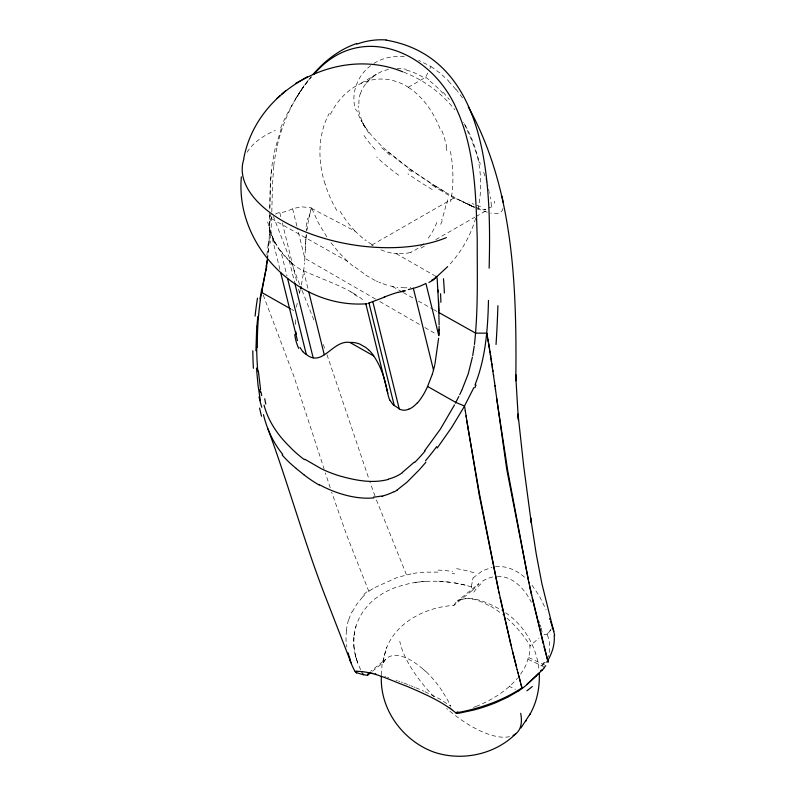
<?xml version="1.0" encoding="UTF-8"?>
<svg xmlns="http://www.w3.org/2000/svg" width="796" height="796" viewBox="0 0 796 796"><rect width="100%" height="100%" fill="white"/><g stroke="black" fill="none" stroke-linecap="round" stroke-linejoin="round"><path stroke-width="0.6" stroke-dasharray="3.98 2.98" d="M269.774 213.189L269.705 219.845M269.754 215.437L269.595 226.392M269.685 221.298L269.416 233.497M353.842 637.089L353.852 646.392M269.585 227.119L269.526 229.626M271.814 211.965L272.491 184.035L273.824 165.578M269.506 230.253L269.496 230.87M381.403 674.928L382.08 663.944L386.826 647.297M269.496 230.979L269.068 241.805M269.396 234.124L267.745 257.377M271.635 216.582L270.829 233.944M305.833 240.113L305.883 239.288M305.873 239.407L306.301 234.332M305.783 241.238L305.535 245.825M305.764 241.526L305.843 239.934M305.654 243.666L305.694 242.959M269.048 242.044L267.655 257.914M305.465 247.148L305.336 249.417M305.455 247.257L305.535 245.825M305.346 249.188L304.689 260.003M270.819 234.094L270.103 243.377M304.659 260.362L304.599 261.188M305.943 237.994L306.301 234.253M271.376 170.205L270.312 184.165L269.794 209.826L270.312 184.165L272.053 164.832L275.078 148.872L281.366 128.166M269.794 222.79L269.983 221.616A19.074 12.408 58.2 0 1 270.809 218.91M346.499 630.661L346.35 631.915A96.754 75.451 -0.5 0 0 346.121 641.904L346.21 642.282A108.097 84.048 0.4 0 0 346.897 647.138M306.719 230.661L307.047 228.213M306.749 230.472L309.127 216.681M296.53 307.097L297.485 301.565M372.478 671.267L383.453 662.391A76.834 59.77 -0.1 0 1 412.298 618.263L416.915 615.607A76.834 59.77 -0.1 0 1 448.914 605.846L453.849 605.398L472.297 590.453L471.411 586.353M353.951 635.924L354.827 631.009M471.431 586.234L472.625 580.035M491.381 205.945L490.615 196.901M301.366 285.008L303.047 275.456A161.518 101.848 -63.7 0 0 304.45 262.969M477.908 209.766C484.436 180.175 479.212 148.215 463.461 122.315M472.625 580.015L473.053 577.946M308.709 218.601L310.808 210.204M355.394 628.532L355.981 625.964M309.276 216.034L311.544 207.846L301.137 206.751L292.61 208.751A67.401 42.506 -63.7 0 1 279.834 212.821L279.187 212.93M300.331 289.605L299.376 293.396M277.227 145.787C283.147 120.694 294.46 96.724 310.947 76.824L303.555 86.466L291.585 105.659M299.495 292.938L298.311 287.784M299.465 293.057L299.595 292.55M520.564 674.152A76.983 47.77 -18.7 0 0 526.335 664.222L529.489 653.854A76.983 47.77 -18.7 0 0 529.877 646.034L538.932 638.074M475.62 218.204C470.725 235.646 461.362 251.735 449.173 265.098M502.963 208.482C501.898 214.054 495.162 214.194 490.764 213.079M271.396 213.109L269.735 217.686L347.454 261.267L352.956 266.053M360.488 93.202L359.892 94.923A72.327 48.924 19.2 0 0 358.996 106.037M442.268 220.661L440.039 225.845M270.829 218.92L272.023 216.93M330.42 114.425C338.28 97.808 353.195 83.739 371.563 80.038A81.839 61.491 84 0 1 408.268 87.172M408.249 87.311L425.631 77.312L427.76 73.003M429.89 68.685L430.954 66.526L418.646 60.287M453.849 605.398L454.934 603.587A57.183 25.452 46.3 0 1 490.804 606.701M352.24 611.905L356.727 604.254L362.588 597M301.664 89.411L303.555 86.466L295.674 98.535L303.575 86.764L311.753 76.705M383.453 662.391L385.463 659.486L370.647 671.317M550.762 629.835L547.947 633.576M549.937 630.949L551.031 629.477M541.26 628.163C541.409 632.283 544.096 637.367 548.225 633.208M547.777 633.785L547.28 634.432M388.548 69.401C377.384 71.849 367.314 79.302 362.11 89.53A76.187 51.432 26.7 0 0 360.628 93.261M472.297 590.453L478.894 583.657L457.471 601.02C471.938 594.095 488.754 603.378 501.629 610.124M366.2 83.222L371.155 78.108L376.598 74.177L359.782 83.998M362.648 596.93L364.598 594.99M473.063 577.936L481.998 571.09L492.067 567.24M509.957 685.903L509.37 686.431L515.559 689.386M370.687 65.64C364.19 70.546 359.026 77.302 356.419 85.043A78.913 54.377 14.4 0 0 355.444 109.888M369.712 590.682L374.647 587.637M482.625 580.981L487.54 578.463L493.351 576.752M373.881 63.441C383.413 57.441 395.115 55.242 406.209 56.944M420.955 248.133L425.183 245.705M435.76 239.626L474.904 217.159M371.861 245.029L454.277 197.766L474.486 207.398C448.437 195.319 424.019 179.826 401.134 162.533C383.055 148.265 364.379 132.265 356.538 109.878M475.968 216.552L487.62 209.865M374.916 587.488L397.433 577.379L412.547 573.558M275.605 214.064L276.113 213.845M476.018 706.45L476.973 706.072A76.983 47.77 -18.7 0 0 517.44 678.172M475.7 706.579L473.451 707.415M411.214 252.312L410.238 252.571M410.885 287.475L410.169 287.555M414.955 582.413L427.721 581.17M495.48 566.702C506.903 565.389 518.067 570.841 526.096 578.662M406.935 287.784L405.264 287.824M497.331 576.334C513.082 575.946 524.833 589.279 531.35 602.264M397.035 68.416L401.483 68.595A84.386 57.66 73.7 0 1 406.358 69.361M404.895 287.834L396.876 287.286M437.929 572.115L426.288 572.165A101.41 77.64 0.3 0 0 412.527 573.488M397.781 253.715L391.363 252.909M484.535 209.726L485.54 209.766L475.431 207.458M438.636 581.18L451.929 582.413M452.168 573.458L454.805 573.856M394.02 286.839L387.901 285.366M454.556 582.811L466.944 585.478M487.311 212.234L477.52 208.711M471.312 586.881L469.282 586.274A102.983 80.117 -0.1 0 0 454.546 582.951L451.919 582.543A104.565 81.351 -0.1 0 0 438.656 581.309L433.89 581.199A97.401 75.769 -0.1 0 0 428.268 581.289L427.741 581.309A92.336 71.839 -0.1 0 0 414.995 582.543L414.388 582.642A87.898 68.376 -0.1 0 0 409.253 583.577L397.95 586.632A74.804 58.198 -0.1 0 0 387.702 590.811L387.324 591.01A69.262 53.879 -0.1 0 0 381.762 594.085L374.767 599.03A71.222 55.412 -0.1 0 0 370.568 602.761L368.767 604.592A74.874 58.247 -0.1 0 0 360.558 615.656L359.076 618.482A79.222 61.63 -0.1 0 0 356.21 625.656L356.091 626.054A84.923 66.068 -0.1 0 0 354.071 636.004L353.951 637.168A91.251 70.993 -0.1 0 0 353.971 646.461L354.001 646.81A100.256 77.998 -0.1 0 0 357.842 663.098M386.647 284.998L381.831 283.336M384.707 676.361L385.652 676.65M387.592 677.267L388.727 677.635M396.01 680.132L397.284 680.59M398.577 681.058L399.881 681.535M401.204 682.023L402.537 682.52M474.207 207.03L472.356 206.323M403.88 683.028L407.97 684.6M474.436 207.119L467.7 204.353L474.486 207.398M380.866 282.958L378.826 282.122M408.945 684.978L409.92 685.366M410.905 685.754L412.865 686.55M413.85 686.948L414.845 687.346M415.83 687.754L423.731 691.147M403.731 72.147C423.681 79.898 441.601 92.923 454.824 109.778M267.655 221.905L270.948 232.9C276.033 247.685 286.878 261.178 299.883 269.008C316.699 277.187 334.688 282.869 351.096 291.933M377.831 281.694L376.389 281.048M424.935 691.674L439.959 699.137L450.765 706.142M528.166 659.377L543.668 666.61M528.693 657.536L544.643 664.988M375.324 280.54L363.941 274.142M311.405 208.273L355.076 231.148L365.056 240.273M396.129 253.596L434.646 275.635M392.527 286.54L402.219 291.973M403.293 292.58L414.059 298.619M418.368 301.037L432.367 308.888M433.442 309.485L438.825 312.51M291.615 309.405L293.774 310.629M375.543 299.077L304.808 258.242L297.366 228.064M379.831 301.555L420.557 325.066M424.845 327.544L436.636 334.35M353.016 293.018L356.518 295.147M434.367 186.463L431.81 184.901M435.86 186.393L412 170.573L388.06 151.837M408.408 87.411C424.159 97.58 434.676 114.057 441.034 131.4M425.631 77.312L430.218 80.446M430.954 66.526L439.939 73.003L448.516 80.874M411.711 171.787L408.079 169.23M359.523 297.187L363.682 300.55M505.619 612.761C524.733 625.666 537.011 647.685 539.081 670.55M389.831 155.111L381.185 147.25M423.064 669.078L426.238 672.023M292.222 263.566L289.246 260.65A100.744 46.626 51.7 0 1 280.749 250.79L286.988 276.103M347.454 261.267L338.449 251.984L330.29 241.855M355.076 231.148L352.728 228.591A86.545 56.068 68.2 0 1 340.638 212.134L338.718 208.96M289.246 260.65L294.49 281.913M443.253 92.306L449.422 99.669M455.889 89.122L462.645 98.127M531.997 585.15L539.489 596.254L546.076 609.656M368.767 133.061L363.474 124.474L359.762 115.112A73.749 50.357 13 0 1 358.479 107.729L358.379 105.948M326.778 236.86L318.291 222.651L311.544 207.846M443.302 692.958L443.651 693.505A57.889 25.81 55.6 0 1 450.795 706.142M276.938 245.546L275.277 242.83M362.847 123.42L365.812 128.634L360.906 120.057M464.277 123.728L471.73 140.414L479.53 161.757M273.705 239.865L272.202 236.502L275.307 244.382M406.408 574.672L376.239 499.47M547.459 634.87L549.31 641.357A79.491 49.332 -18.7 0 1 549.538 650.83L548.832 654.8A62.128 38.556 -18.7 0 1 548.285 656.79M302.042 290.411L314.48 321.554M299.644 284.451L273.426 216.422M368.817 591.348L346.927 535.768L331.634 492.097M263.247 295.077L294.022 376.677L324.091 468.914M323.236 344.469L324.917 349.006M375.025 496.127L369.901 481.839M326.987 354.678L369.145 479.65M479.56 161.847L479.749 162.414M479.779 162.513L480.386 164.314M330.24 487.858L325.365 472.874M539.29 621.805L539.638 622.87M355.414 655.735L357.702 663.048L355.414 655.735L353.882 646.74M540.295 624.979L540.942 627.099M488.515 189.349L489.132 191.398M489.411 192.383L489.689 193.329M292.61 208.751L297.067 226.86M303.575 270.839L308.231 289.704M279.834 212.821L281.058 217.825M282.291 222.82L297.077 282.779M279.894 269.346L270.381 230.731M295.406 324.4L295.396 323.673M310.699 210.134A112.017 87.172 54.1 0 1 311.306 208.214M295.326 323.673A82.287 64.307 88 0 1 295.445 317.564M280.431 251.038A49.71 40.646 49 0 1 276.59 245.745M247.108 152.255A119.897 61.302 9.6 0 1 275.336 130.454M363.931 273.506A117.947 73.341 64.3 0 1 353.116 265.456M274.968 242.959A42.875 33.452 50 0 1 273.386 239.964M269.774 230.671A23.83 16.547 54.4 0 1 269.307 222.542M276.023 213.706A30.666 19.99 52.8 0 1 279.068 212.691M354.23 294.45A49.69 6.318 23.5 0 1 357.404 296.48M350.728 291.863A45.014 7.154 21.1 0 1 352.648 292.948M444.735 191.617A88.585 15.283 33.9 0 1 435.81 186.214M406.418 70.177A84.933 56.198 69.6 0 1 425.382 78.685M375.185 149.389A102.117 65.182 19.1 0 1 362.956 133.827M398.786 175.269A104.813 45.989 30 0 1 376.637 156.981M432.248 189.528A87.58 21.711 33.3 0 1 407.91 173.787M442.009 191.239A75.729 12.089 33.1 0 1 434.497 186.801M455.083 198.602A71.57 10.726 32.9 0 1 442.218 191.528M463.789 202.214A68.635 9.472 32.6 0 1 459.153 199.945M456.546 568.662A124.166 92.436 1.4 0 1 475.58 573.22M346.369 630.651A91.719 71.481 2.1 0 1 348.539 619.945M348.807 619.557A91.013 70.386 -2.5 0 1 351.922 611.816M363.891 594.493A71.292 58.307 9.8 0 1 368.07 590.732M368.787 591.319A33.571 29.681 41 0 1 369.672 590.642M438.059 570.075A109.44 87.56 0.4 0 1 452.635 571.498M383.413 662.342A57.491 26.268 55.2 0 1 389.214 656.71A57.143 26.089 55.6 0 1 423.054 669.157M360.668 669.645A105.162 81.809 -0.1 0 1 357.872 663.237M473.769 592.204A66.476 48.327 75.1 0 1 483.112 581.906M546.305 661.864A62.128 38.556 -18.7 0 1 545.797 662.899M273.774 165.568A238.72 202.751 6.9 0 1 277.416 145.827M449.362 707.226A43.093 23.492 34.9 0 1 453.849 711.345M268.123 244.163A148.832 79.66 -70.4 0 1 266.58 256.62M267.794 257.247A115.609 65.342 -69.4 0 1 267.625 258.292M391.363 252.989A84.923 57.909 71.1 0 1 378.637 248.83M373.105 245.934A84.923 57.909 71.1 0 1 371.841 245.168M325.106 184.145A88.674 70.526 64.2 0 1 329.216 113.42M336.847 210.522A86.864 60.974 68.7 0 1 325.156 184.095M371.901 244.541A84.873 57.053 70 0 1 365.205 239.785M280.719 127.897A245.208 207.656 24.2 0 1 291.734 105.739M306.122 226.641A183.657 151.24 40.9 0 1 307.724 218.233M441.969 130.852A91.679 64.377 80.5 0 1 446.626 146.554M446.068 146.713A92.585 62.307 80 0 1 447.173 152.006M450.397 151.32A93.192 61.043 80 0 1 450.616 201.786M447.521 199.826A90.276 53.481 80.9 0 1 446.357 206.174M445.75 205.696A89.5 53.611 80.5 0 1 441.671 219.985M436.815 222.442A87.52 55.402 77.5 0 1 427.82 238.701M423.432 243.666A87.52 55.402 77.5 0 1 411.144 252.063M410.219 252.531A86.505 57.949 67.5 0 1 397.761 253.566M490.754 606.293A57.531 26.328 46.4 0 1 502.385 614.353M506.883 618.134A57.531 26.328 46.4 0 1 530.295 646.063M509.559 736.628A79.311 32.238 44.2 0 1 446.636 708.53M434.128 696.798A79.311 32.238 44.2 0 1 399.791 641.268M426.278 671.814A57.571 26.099 55.6 0 1 443.452 692.888M470.735 205.149A70.685 10.288 32.9 0 1 463.411 201.846M480.565 206.562A79.829 12.895 34 0 1 472.227 203.587M469.063 202.244A79.829 12.895 34 0 1 468.824 202.134M485.928 209.239A90.266 17.373 38.4 0 1 484.883 209.199M489.271 207.895A95.43 18.825 39.8 0 1 488.844 207.985M491.938 206.472A102.356 20.716 43.4 0 1 489.232 207.766M494.316 201.159A99.828 12.577 61.5 0 1 494.356 203.378M483.679 172.234A77.401 2.687 70.1 0 1 488.067 185.796M430.019 81.311A85.938 55.312 68.4 0 1 442.825 93.182M448.407 81.142A98.485 62.506 67.8 0 1 455.74 89.371M270.978 232.989L270.55 231.447L270.948 232.9"/><path stroke-width="1.19" d="M439.113 324.838L438.795 310.47M439.103 326.28L439.074 328.529M489.142 268.162C491.202 186.254 489.46 57.859 386.16 40.138M439.054 329.186L438.775 335.594L425.92 283.436L422.089 285.276A79.64 50.218 -63.7 0 1 413.343 288.301L408.348 289.565M439.044 329.763L439.004 330.927M488.465 300.42C487.849 328.977 485.64 358.15 474.973 384.956M381.364 676.073C379.782 709.714 403.303 741.355 434.686 752.379C462.605 761.434 495.012 754.419 515.917 733.653M539.28 672.809C539.837 687.505 537.041 702.341 529.479 715.087M438.934 332.678L438.775 335.594M241.367 176.841C235.138 245.078 297.405 308.4 365.752 303.833M256.74 326.28L255.914 350.738M438.596 338.33L434.915 364.309M474.456 344.419C478.316 309.395 477.132 274.033 477.232 238.85C475.938 195.179 475.003 149.658 456.615 109.191C432.019 51.372 359.593 20.368 313.942 74.336M267.546 258.979L266.033 268.779M474.237 346.021L472.695 355.653M260.262 300.032L265.914 269.446M259.954 298.789L265.804 270.67M365.802 303.575L387.742 393.264A26.338 21.472 89.7 0 0 389.712 399.99M472.386 357.235L468.207 373.921L462.038 389.702M266.799 266.123L266.481 267.625M266.262 268.62L265.884 270.322M300.659 288.212L301.027 286.61M434.706 365.274L433.78 369.075M433.601 369.772L432.397 374.001M243.805 158.295C256.819 89.281 337.574 45.113 402.696 71.789M432.387 374.04L427.591 386.448A67.521 51.442 89 0 1 417.552 402.885M473.849 387.642L464.088 406.806M461.78 390.279L460.406 393.164M460.048 393.911L459.69 394.667M458.775 396.537L455.421 403.144M454.486 404.935L440.317 429.213L424.726 450.675M463.66 407.572L451.64 427.492L437.193 448.058M520.863 728.042L530.206 713.823M525.738 721.345L526.464 720.151M552.076 628.024L552.573 627.347L550.534 621.278M545.767 665.665L543.748 668.242M425.88 462.257L420.925 467.958M313.097 74.307C324.887 60.794 339.574 49.312 356.707 43.521M541.927 670.361L526.952 684.262M420.407 468.545L419.621 469.411M417.412 402.686L416.865 403.283A37.173 28.377 88.7 0 1 411.552 407.86L408.836 409.234M419.094 469.988L407.035 482.167L397.204 489.938M535.887 676.361L526.096 685.376A69.58 43.183 -18.7 0 1 518.684 690.848M447.7 266.6L436.626 276.879M414.308 462.128L402.279 472.516M287.585 278.51L306.301 354.439C322.698 367.822 332.698 339.494 349.971 342.469A36.785 28.367 88.3 0 1 359.772 344.061L365.871 347.544A38.596 29.79 89.1 0 1 366.588 348.121L368.498 349.822M281.476 94.435L285.475 90.883M276.978 98.455L280.301 95.52M363.036 674.62L367.493 675.307L370.488 672.889M435.482 277.854L436.556 276.938L434.944 278.122M520.982 684.222L521.957 687.873C502.117 700.938 479.162 708.798 455.859 712.898C441.432 700.977 423.92 693.674 406.905 686.271C390.746 680.49 374.528 671.625 357.115 671.307M434.148 278.779L431.482 280.401M518.674 690.838L507.977 697.057L496.565 702.341A111.142 68.963 -18.7 0 1 473.252 710.151L458.864 713.236M295.704 83.421L300.619 80.615M301.784 79.938L307.296 76.784M368.339 303.276L384.866 297.007M397.851 292.53L400.975 291.595M402.517 291.147L404.04 290.719M388.358 479.411C372.528 483.689 355.902 480.436 340.439 476.147A181.05 145.549 -42.8 0 1 321.763 469.003L304.788 459.232M382.697 496.306L381.573 496.585M367.046 303.584L366.021 303.793M373.672 497.918C361.354 499.012 349.145 496.674 337.444 492.674A164.245 138.106 -56 0 1 324.41 487.281L319.395 484.724M487.679 338.131L486.744 333.146L475.63 333.146L438.825 312.51M372.647 673.297L368.339 673.287L367.493 675.307M455.859 712.898L457.809 713.405L456.944 712.161A76.983 47.73 -18.7 0 0 457.879 711.932M375.185 673.774L375.841 673.923M355.892 672.501L356.509 672.67M356.688 672.72L362.876 674.57M363.364 674.729L362.727 673.476M313.156 357.852L294.739 282.928M290.54 308.798L261.426 292.301L261.406 290.291L262.143 292.202M349.971 342.469L373.642 355.882M427.591 386.448L455.8 402.428L464.516 406.03L465.302 410.925M435.701 276.262L436.994 276.799M399.075 408.637L393.015 404.637L389.781 399.94M303.813 474.715L296.291 468.565M302.689 351.593L299.933 347.374M282.739 454.387C273.257 442.914 266.968 429.074 263.456 414.666M374.03 356.429C381.533 367.364 385.184 380.398 387.742 393.264M468.317 106.923C514.236 189.737 516.793 288.46 515.818 380.796L515.659 374.578L518.385 419.761L518.017 414.019L523.668 465.939L531.24 522.574L530.614 517.708L536.285 554.324L541.897 583.687L554.693 635.347M355.006 671.068L355.772 672.461M301.395 288.809L300.898 287.565M552.573 627.347L553.877 631.278M351.076 662.779L326.728 600.045C304.639 543.857 288.868 485.47 267.944 428.885M549.608 618.671L549.927 619.537M264.053 405.124C268.172 421.014 277.665 434.915 289.266 446.297A179.11 144.066 -46.2 0 0 304.43 459.68M521.957 687.873L517.917 672.56M520.325 681.744L518.713 675.615M544.006 646.65L548.155 662.202L532.196 597.895M517.121 669.506L518.106 673.297M543.22 643.626L529.589 585.906M517.161 669.655L511.669 647.944M516.335 666.451L512.485 651.237M511.738 648.203L500.107 597.756M413.343 288.301L433.512 370.12M372.856 301.883L399.194 408.706M369.016 303.117L394.279 405.622M308.749 291.804L324.251 354.708M280.769 272.899L297.475 340.618M510.992 645.178L498.943 592.015M531.549 594.95L528.753 581.896M502.057 196.314L503.102 202.313M499.132 593.189L479.321 495.43L466.804 420.527M528.962 582.931L506.694 469.073L495.351 388.597M498.177 588.632L479.391 493.49L467.819 426.994M528.345 579.966L507.719 470.625L496.624 398.298M261.685 395.562L260.979 391.911M486.744 333.166L489.649 349.384M260.392 400.657L258.033 385.314L256.481 368.06M487.908 339.365L488.465 342.469M488.575 343.086L494.555 382.548M489.918 350.956L490.167 352.529M490.426 354.101L490.923 357.245M465.282 410.855L466.297 417.303M260.571 389.483L258.362 370.946M466.068 415.83L467.819 427.064M491.162 358.807L491.639 361.941M491.878 363.513L492.107 365.075M492.336 366.648L492.565 368.21M492.794 369.782L493.013 371.344M296.182 334.171L295.883 331.813M493.45 374.478L493.669 376.05M494.525 382.319L495.052 386.349M494.943 385.463L495.56 390.139M437.123 277.973L438.715 306.48M438.099 290.072L438.198 291.993M438.546 300.361L438.686 305.266M438.715 306.321L438.815 311.316M438.745 307.694L438.785 310.112M298.689 348.359A36.477 27.87 87.7 0 1 294.759 334.42M306.311 354.379A16.378 12.02 89.2 0 1 302.749 351.504M368.568 349.693A46.327 35.721 89 0 1 373.732 355.782M408.796 409.114A16.975 13.124 84.8 0 1 399.124 408.955M434.148 279.416A31.85 2.965 -23.3 0 1 428.865 282.5M443.452 278.759A123.012 62.396 76.7 0 1 444.337 293.057M446.377 237.596A119.897 61.302 9.6 0 1 307.346 232.661A119.897 61.302 9.6 0 1 243.904 159.021M402 291.744A27.691 1.483 -16.5 0 1 405.502 290.779M400.836 291.704A24.278 2.239 -17.5 0 1 402.338 291.266M384.07 297.127A23.542 2.557 -17.7 0 1 397.94 292.281M435.919 277.724A37.322 4.139 -21.6 0 1 434.735 278.58M475.998 385.025A80.515 56.546 -45.3 0 1 474.874 387.751M356.509 672.909A71.998 10.935 33 0 1 356.648 671.008M354.857 671.127A114.534 89.451 -1.3 0 1 349.902 660.033M350.3 659.784A108.097 84.048 0.4 0 1 348.131 652.939M362.011 672.212A105.162 81.809 -0.1 0 1 361.663 671.575M541.37 669.943A70.138 43.521 -18.7 0 1 540.743 670.769M538.066 673.983A70.138 43.521 -18.7 0 1 535.867 676.361M544.285 662.521A54.516 24.636 -33 0 1 541.827 665.675M554.185 635.477A79.451 49.004 -20.5 0 1 546.862 662.073M543.837 668.282A93.659 68.556 -6.3 0 1 542.763 669.565A93.172 65.988 -9.8 0 1 541.996 670.391M532.285 686.48A64.884 38.815 -19.1 0 1 526.912 690.759M497.918 305.684A269.725 31.681 87.8 0 1 496.037 344.469M356.827 44.128A116.256 90.495 -88.5 0 1 386.169 39.939M267.277 260.401A115.609 65.342 -69.4 0 1 266.172 266.192M257.347 347.285A261.824 211.447 87.7 0 1 260.342 300.052M257.765 371.016A267.645 216.283 87.7 0 1 256.67 347.275M260.312 392.11A99.281 69.988 86 0 1 259.894 389.652M261.755 407.234A63.222 32.308 83.2 0 1 259.038 396.876M402.418 472.715A65.869 53.392 55.4 0 1 388.259 479.162M425.014 451.103A179.717 134.912 -89.8 0 1 414.557 462.566M436.676 446.636A250.402 127.469 -70.9 0 1 425.492 460.814M397.264 490.028A78.267 61.113 44.9 0 1 394.129 491.918M393.562 491.848A77.958 61.232 47.6 0 1 382.548 495.988M381.364 496.017A79.182 63.003 52.5 0 1 373.463 497.122M319.206 485.053A175.14 147.26 -55.7 0 1 303.853 474.675M296.321 468.526A165.469 138.554 -45.4 0 1 282.112 454.964M261.526 416.228A92.883 43.909 83.3 0 1 259.576 408.059M265.755 404.01A101.42 37.293 81.8 0 1 264.74 398.766M253.407 368.289A291.654 275.426 -87.9 0 1 252.829 350.767M256.939 326.3A250.252 194.712 -88.3 0 1 257.805 316.559M255.088 316.151A261.944 208.512 -88.5 0 1 257.486 298.202M440.566 293.694A173.986 61.511 80.1 0 1 440.885 302.321M520.683 713.345A79.311 32.238 44.2 0 1 513.032 735.444"/></g></svg>
